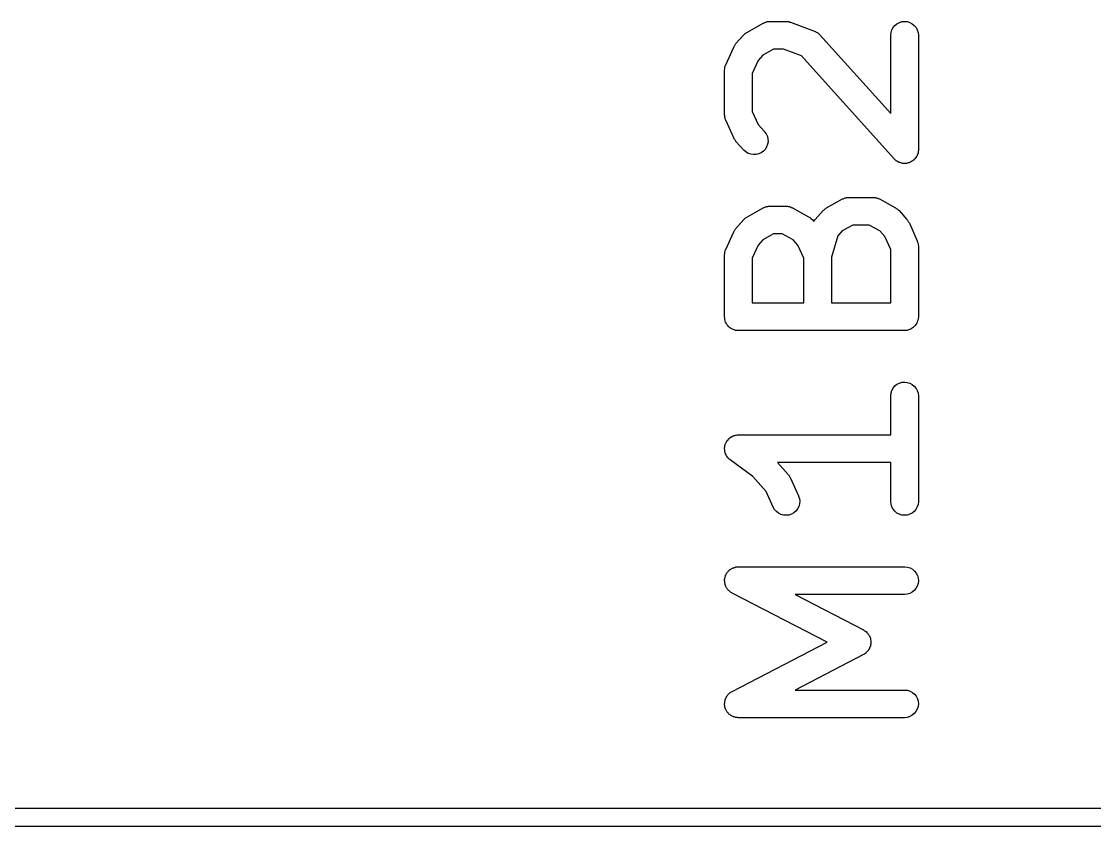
# Model space of a CAD drawing. Extents: x 195.1 to 235.6, y -143.1 to -103.
# Drawn here: x 199.72 to 205.54, y -143.05 to -138.69 of the extents above; entities that cross this region are included whole.
import ezdxf

# ---------------------------------------------------------------- set-up
doc = ezdxf.new("R2010")
doc.units = 0
doc.layers.add('BLACK', color=7, linetype='CONTINUOUS')

msp = doc.modelspace()

# ---------------------------------------------------------------- linework, layer by layer
at = {"layer": 'BLACK', "linetype": 'CONTINUOUS'}
for p, q in [((203.656, -138.749), (203.742, -138.701)), ((203.742, -138.701), (203.743, -138.701)), ((203.743, -138.701), (203.747, -138.699)), ((203.747, -138.699), (203.75, -138.697)), ((203.75, -138.697), (203.753, -138.696)), ((203.753, -138.696), (203.757, -138.695)), ((203.757, -138.695), (203.76, -138.694)), ((203.76, -138.694), (203.764, -138.693)), ((203.764, -138.693), (203.767, -138.693)), ((203.767, -138.693), (203.771, -138.692)), ((203.771, -138.692), (203.775, -138.692)), ((203.775, -138.692), (203.779, -138.692)), ((203.779, -138.692), (203.864, -138.692)), ((203.864, -138.692), (203.865, -138.692)), ((203.865, -138.692), (203.871, -138.692)), ((203.871, -138.692), (203.876, -138.693)), ((203.876, -138.693), (203.878, -138.693)), ((203.878, -138.693), (203.88, -138.693)), ((203.88, -138.693), (203.885, -138.695)), ((203.885, -138.695), (203.89, -138.696)), ((203.89, -138.696), (204.019, -138.744)), ((204.438, -138.737), (204.445, -138.724)), ((204.445, -138.724), (204.455, -138.713)), ((204.455, -138.713), (204.466, -138.704)), ((204.466, -138.704), (204.479, -138.697)), ((204.479, -138.697), (204.493, -138.693)), ((204.493, -138.693), (204.508, -138.692)), ((204.508, -138.692), (204.522, -138.693)), ((204.522, -138.693), (204.536, -138.698)), ((204.536, -138.698), (204.549, -138.704)), ((204.549, -138.704), (204.56, -138.714)), ((204.56, -138.714), (204.57, -138.725)), ((204.57, -138.725), (204.576, -138.738)), ((203.594, -138.812), (203.637, -138.764)), ((203.637, -138.764), (203.638, -138.763)), ((203.638, -138.763), (203.641, -138.76)), ((203.641, -138.76), (203.644, -138.757)), ((203.644, -138.757), (203.647, -138.755)), ((203.647, -138.755), (203.649, -138.754)), ((203.649, -138.754), (203.653, -138.751)), ((203.653, -138.751), (203.656, -138.749)), ((204.019, -138.744), (204.02, -138.744)), ((204.02, -138.744), (204.023, -138.746)), ((204.023, -138.746), (204.025, -138.747)), ((204.025, -138.747), (204.029, -138.749)), ((204.029, -138.749), (204.033, -138.751)), ((204.033, -138.751), (204.035, -138.753)), ((204.035, -138.753), (204.038, -138.754)), ((204.038, -138.754), (204.041, -138.757)), ((204.041, -138.757), (204.045, -138.76)), ((204.045, -138.76), (204.046, -138.762)), ((204.046, -138.762), (204.049, -138.764)), ((204.049, -138.764), (204.432, -139.19)), ((204.432, -138.766), (204.434, -138.751)), ((204.432, -138.767), (204.432, -138.766)), ((204.432, -139.19), (204.432, -138.767)), ((204.434, -138.751), (204.438, -138.737)), ((204.576, -138.738), (204.581, -138.752)), ((204.581, -138.752), (204.582, -138.767)), ((204.582, -138.767), (204.582, -139.386)), ((203.539, -138.926), (203.582, -138.831)), ((203.582, -138.83), (203.584, -138.827)), ((203.582, -138.831), (203.582, -138.83)), ((203.584, -138.827), (203.586, -138.824)), ((203.586, -138.824), (203.588, -138.821)), ((203.588, -138.821), (203.589, -138.818)), ((203.589, -138.818), (203.592, -138.815)), ((203.592, -138.815), (203.594, -138.812)), ((203.798, -138.842), (203.74, -138.874)), ((203.851, -138.842), (203.798, -138.842)), ((203.949, -138.878), (203.851, -138.842)), ((203.714, -138.903), (203.682, -138.973)), ((203.74, -138.874), (203.714, -138.903)), ((204.451, -139.436), (203.949, -138.878)), ((203.532, -138.955), (203.533, -138.948)), ((203.532, -138.956), (203.532, -138.955)), ((203.532, -138.955), (203.532, -138.955)), ((203.532, -138.957), (203.532, -138.956)), ((203.532, -139.195), (203.532, -138.957)), ((203.533, -138.948), (203.534, -138.942)), ((203.534, -138.94), (203.536, -138.934)), ((203.534, -138.941), (203.534, -138.94)), ((203.534, -138.942), (203.534, -138.941)), ((203.536, -138.934), (203.538, -138.928)), ((203.538, -138.928), (203.539, -138.927)), ((203.539, -138.927), (203.539, -138.926)), ((203.682, -138.973), (203.682, -139.179)), ((203.532, -139.196), (203.532, -139.195)), ((203.532, -139.197), (203.532, -139.196)), ((203.533, -139.203), (203.532, -139.197)), ((203.682, -139.179), (203.714, -139.249)), ((203.534, -139.21), (203.533, -139.203)), ((203.534, -139.211), (203.534, -139.21)), ((203.534, -139.21), (203.534, -139.21)), ((203.536, -139.217), (203.534, -139.211)), ((203.538, -139.224), (203.536, -139.217)), ((203.538, -139.225), (203.538, -139.224)), ((203.538, -139.224), (203.538, -139.224)), ((203.539, -139.226), (203.538, -139.225)), ((203.582, -139.321), (203.539, -139.226)), ((203.714, -139.249), (203.749, -139.288)), ((203.749, -139.288), (203.749, -139.289)), ((203.749, -139.289), (203.758, -139.301)), ((203.758, -139.301), (203.764, -139.314)), ((203.764, -139.314), (203.767, -139.328)), ((203.583, -139.325), (203.582, -139.321)), ((203.585, -139.328), (203.583, -139.325)), ((203.587, -139.331), (203.585, -139.328)), ((203.589, -139.334), (203.587, -139.331)), ((203.591, -139.337), (203.589, -139.334)), ((203.594, -139.34), (203.591, -139.337)), ((203.594, -139.341), (203.594, -139.34)), ((203.637, -139.388), (203.594, -139.341)), ((203.76, -139.371), (203.753, -139.383)), ((203.765, -139.357), (203.76, -139.371)), ((203.768, -139.343), (203.765, -139.357)), ((203.767, -139.328), (203.768, -139.343)), ((203.648, -139.398), (203.637, -139.388)), ((203.66, -139.406), (203.648, -139.398)), ((203.674, -139.411), (203.66, -139.406)), ((203.689, -139.413), (203.674, -139.411)), ((203.703, -139.412), (203.689, -139.413)), ((203.718, -139.409), (203.703, -139.412)), ((203.731, -139.403), (203.718, -139.409)), ((203.743, -139.394), (203.731, -139.403)), ((203.753, -139.383), (203.743, -139.394)), ((204.567, -139.431), (204.563, -139.435)), ((204.568, -139.43), (204.567, -139.431)), ((204.569, -139.428), (204.568, -139.43)), ((204.572, -139.423), (204.569, -139.428)), ((204.575, -139.419), (204.572, -139.423)), ((204.576, -139.415), (204.575, -139.417)), ((204.575, -139.417), (204.575, -139.419)), ((204.578, -139.41), (204.576, -139.415)), ((204.58, -139.405), (204.578, -139.41)), ((204.581, -139.401), (204.58, -139.403)), ((204.58, -139.403), (204.58, -139.405)), ((204.582, -139.39), (204.581, -139.396)), ((204.581, -139.396), (204.581, -139.401)), ((204.582, -139.386), (204.582, -139.387)), ((204.582, -139.387), (204.582, -139.389)), ((204.582, -139.389), (204.582, -139.39)), ((204.453, -139.437), (204.451, -139.436)), ((204.454, -139.439), (204.453, -139.437)), ((204.458, -139.442), (204.454, -139.439)), ((204.462, -139.446), (204.458, -139.442)), ((204.464, -139.447), (204.462, -139.446)), ((204.465, -139.448), (204.464, -139.447)), ((204.47, -139.451), (204.465, -139.448)), ((204.475, -139.453), (204.47, -139.451)), ((204.476, -139.454), (204.475, -139.453)), ((204.478, -139.455), (204.476, -139.454)), ((204.483, -139.456), (204.478, -139.455)), ((204.488, -139.458), (204.483, -139.456)), ((204.49, -139.459), (204.488, -139.458)), ((204.492, -139.459), (204.49, -139.459)), ((204.498, -139.46), (204.492, -139.459)), ((204.503, -139.461), (204.498, -139.46)), ((204.505, -139.461), (204.503, -139.461)), ((204.507, -139.461), (204.505, -139.461)), ((204.512, -139.46), (204.507, -139.461)), ((204.518, -139.46), (204.512, -139.46)), ((204.519, -139.46), (204.518, -139.46)), ((204.521, -139.459), (204.519, -139.46)), ((204.526, -139.458), (204.521, -139.459)), ((204.532, -139.457), (204.526, -139.458)), ((204.533, -139.456), (204.532, -139.457)), ((204.535, -139.455), (204.533, -139.456)), ((204.54, -139.453), (204.535, -139.455)), ((204.545, -139.45), (204.54, -139.453)), ((204.547, -139.449), (204.545, -139.45)), ((204.548, -139.448), (204.547, -139.449)), ((204.552, -139.445), (204.548, -139.448)), ((204.557, -139.442), (204.552, -139.445)), ((204.558, -139.44), (204.557, -139.442)), ((204.56, -139.439), (204.558, -139.44)), ((204.563, -139.435), (204.56, -139.439)), ((204.085, -139.701), (204.171, -139.653)), ((204.171, -139.653), (204.172, -139.653)), ((204.172, -139.653), (204.175, -139.652)), ((204.175, -139.652), (204.179, -139.65)), ((204.179, -139.65), (204.182, -139.649)), ((204.182, -139.649), (204.185, -139.647)), ((204.185, -139.647), (204.189, -139.647)), ((204.189, -139.647), (204.193, -139.645)), ((204.193, -139.645), (204.196, -139.645)), ((204.196, -139.645), (204.199, -139.644)), ((204.199, -139.644), (204.203, -139.644)), ((204.203, -139.644), (204.207, -139.644)), ((204.207, -139.644), (204.336, -139.644)), ((204.336, -139.644), (204.337, -139.644)), ((204.337, -139.644), (204.341, -139.644)), ((204.341, -139.644), (204.344, -139.645)), ((204.344, -139.645), (204.348, -139.645)), ((204.348, -139.645), (204.351, -139.646)), ((204.351, -139.646), (204.355, -139.647)), ((204.355, -139.647), (204.359, -139.648)), ((204.359, -139.648), (204.362, -139.649)), ((204.362, -139.649), (204.365, -139.65)), ((204.365, -139.65), (204.369, -139.652)), ((204.369, -139.652), (204.372, -139.653)), ((204.372, -139.653), (204.458, -139.701)), ((203.656, -139.749), (203.742, -139.701)), ((203.742, -139.701), (203.743, -139.701)), ((203.743, -139.701), (203.747, -139.699)), ((203.747, -139.699), (203.75, -139.697)), ((203.75, -139.697), (203.753, -139.696)), ((203.753, -139.696), (203.757, -139.695)), ((203.757, -139.695), (203.76, -139.694)), ((203.76, -139.694), (203.764, -139.693)), ((203.764, -139.693), (203.767, -139.693)), ((203.767, -139.693), (203.771, -139.692)), ((203.771, -139.692), (203.775, -139.692)), ((203.775, -139.692), (203.779, -139.692)), ((203.779, -139.692), (203.864, -139.692)), ((203.864, -139.692), (203.865, -139.692)), ((203.865, -139.692), (203.869, -139.692)), ((203.869, -139.692), (203.873, -139.692)), ((203.873, -139.692), (203.876, -139.693)), ((203.876, -139.693), (203.88, -139.693)), ((203.88, -139.693), (203.884, -139.694)), ((203.884, -139.694), (203.887, -139.695)), ((203.887, -139.695), (203.89, -139.697)), ((203.89, -139.697), (203.894, -139.698)), ((203.894, -139.698), (203.897, -139.7)), ((203.897, -139.7), (203.901, -139.701)), ((203.901, -139.701), (203.986, -139.749)), ((204.023, -139.764), (204.066, -139.716)), ((204.066, -139.716), (204.07, -139.713)), ((204.066, -139.716), (204.066, -139.716)), ((204.07, -139.713), (204.073, -139.709)), ((204.073, -139.709), (204.075, -139.708)), ((204.075, -139.708), (204.077, -139.706)), ((204.077, -139.706), (204.081, -139.704)), ((204.081, -139.704), (204.085, -139.701)), ((204.458, -139.701), (204.459, -139.702)), ((204.459, -139.702), (204.462, -139.704)), ((204.462, -139.704), (204.466, -139.707)), ((204.466, -139.707), (204.468, -139.708)), ((204.468, -139.708), (204.471, -139.71)), ((204.471, -139.71), (204.474, -139.713)), ((204.474, -139.713), (204.477, -139.716)), ((204.477, -139.716), (204.52, -139.764)), ((203.594, -139.812), (203.637, -139.764)), ((203.637, -139.764), (203.638, -139.763)), ((203.638, -139.763), (203.641, -139.76)), ((203.641, -139.76), (203.644, -139.757)), ((203.644, -139.757), (203.647, -139.755)), ((203.647, -139.755), (203.649, -139.754)), ((203.649, -139.754), (203.653, -139.751)), ((203.653, -139.751), (203.656, -139.749)), ((203.986, -139.749), (203.987, -139.749)), ((203.987, -139.749), (203.991, -139.752)), ((203.991, -139.752), (203.995, -139.754)), ((203.995, -139.754), (203.997, -139.756)), ((203.997, -139.756), (203.999, -139.758)), ((203.999, -139.758), (204.002, -139.761)), ((204.002, -139.761), (204.006, -139.764)), ((204.006, -139.764), (204.015, -139.775)), ((204.015, -139.775), (204.018, -139.771)), ((204.018, -139.771), (204.021, -139.766)), ((204.021, -139.766), (204.022, -139.765)), ((204.022, -139.765), (204.023, -139.764)), ((204.52, -139.764), (204.521, -139.765)), ((204.521, -139.765), (204.523, -139.768)), ((204.523, -139.768), (204.525, -139.771)), ((204.525, -139.771), (204.527, -139.774)), ((204.527, -139.774), (204.529, -139.777)), ((204.529, -139.777), (204.531, -139.78)), ((203.539, -139.926), (203.582, -139.831)), ((203.582, -139.83), (203.584, -139.827)), ((203.582, -139.831), (203.582, -139.83)), ((203.584, -139.827), (203.586, -139.824)), ((203.586, -139.824), (203.588, -139.821)), ((203.588, -139.821), (203.589, -139.818)), ((203.589, -139.818), (203.592, -139.815)), ((203.592, -139.815), (203.594, -139.812)), ((204.169, -139.826), (204.146, -139.852)), ((204.227, -139.794), (204.169, -139.826)), ((204.316, -139.794), (204.227, -139.794)), ((204.374, -139.826), (204.316, -139.794)), ((204.401, -139.856), (204.374, -139.826)), ((204.531, -139.78), (204.533, -139.784)), ((204.533, -139.784), (204.576, -139.879)), ((203.74, -139.874), (203.714, -139.903)), ((203.798, -139.842), (203.74, -139.874)), ((203.845, -139.842), (203.798, -139.842)), ((203.903, -139.874), (203.845, -139.842)), ((203.929, -139.903), (203.903, -139.874)), ((204.146, -139.852), (204.111, -139.968)), ((204.432, -139.926), (204.401, -139.856)), ((204.576, -139.879), (204.576, -139.88)), ((204.576, -139.88), (204.576, -139.88)), ((204.576, -139.88), (204.576, -139.881)), ((204.576, -139.881), (204.578, -139.887)), ((204.578, -139.887), (204.58, -139.894)), ((204.58, -139.894), (204.581, -139.894)), ((204.581, -139.894), (204.581, -139.895)), ((204.581, -139.895), (204.581, -139.902)), ((203.532, -139.955), (203.533, -139.948)), ((203.533, -139.948), (203.534, -139.942)), ((203.534, -139.94), (203.536, -139.934)), ((203.534, -139.941), (203.534, -139.94)), ((203.534, -139.942), (203.534, -139.941)), ((203.536, -139.934), (203.538, -139.928)), ((203.538, -139.928), (203.539, -139.927)), ((203.539, -139.927), (203.539, -139.926)), ((203.714, -139.903), (203.682, -139.973)), ((203.961, -139.973), (203.929, -139.903)), ((204.432, -140.215), (204.432, -139.926)), ((204.581, -139.902), (204.582, -139.908)), ((204.582, -139.908), (204.582, -139.909)), ((204.582, -139.909), (204.582, -139.91)), ((204.582, -139.91), (204.582, -140.29)), ((203.532, -139.956), (203.532, -139.955)), ((203.532, -139.955), (203.532, -139.955)), ((203.532, -139.957), (203.532, -139.956)), ((203.532, -140.29), (203.532, -139.957)), ((203.682, -139.973), (203.682, -140.215)), ((203.961, -140.215), (203.961, -139.973)), ((204.111, -139.968), (204.111, -140.215)), ((203.682, -140.215), (203.961, -140.215)), ((204.111, -140.215), (204.432, -140.215)), ((203.533, -140.298), (203.532, -140.29)), ((203.533, -140.305), (203.533, -140.298)), ((204.582, -140.292), (204.581, -140.299)), ((204.581, -140.299), (204.581, -140.306)), ((204.582, -140.29), (204.582, -140.291)), ((204.582, -140.291), (204.582, -140.291)), ((204.582, -140.291), (204.582, -140.291)), ((204.582, -140.291), (204.582, -140.292)), ((203.534, -140.305), (203.533, -140.305)), ((203.536, -140.312), (203.534, -140.305)), ((203.534, -140.305), (203.534, -140.305)), ((203.538, -140.319), (203.536, -140.312)), ((203.541, -140.325), (203.538, -140.319)), ((203.538, -140.319), (203.538, -140.319)), ((203.538, -140.319), (203.538, -140.319)), ((203.544, -140.332), (203.541, -140.325)), ((203.545, -140.332), (203.544, -140.332)), ((203.549, -140.337), (203.545, -140.332)), ((203.545, -140.332), (203.545, -140.332)), ((203.554, -140.343), (203.549, -140.337)), ((203.559, -140.348), (203.554, -140.343)), ((203.554, -140.343), (203.554, -140.343)), ((203.554, -140.343), (203.554, -140.343)), ((203.565, -140.352), (203.559, -140.348)), ((203.565, -140.353), (203.565, -140.352)), ((203.565, -140.352), (203.565, -140.352)), ((203.571, -140.356), (203.565, -140.353)), ((203.578, -140.359), (203.571, -140.356)), ((203.578, -140.36), (203.578, -140.359)), ((203.578, -140.359), (203.578, -140.359)), ((203.585, -140.362), (203.578, -140.36)), ((204.535, -140.36), (204.528, -140.362)), ((204.536, -140.36), (204.535, -140.36)), ((204.535, -140.36), (204.535, -140.36)), ((204.542, -140.356), (204.536, -140.36)), ((204.548, -140.353), (204.542, -140.356)), ((204.549, -140.353), (204.548, -140.353)), ((204.548, -140.353), (204.548, -140.353)), ((204.554, -140.348), (204.549, -140.353)), ((204.56, -140.344), (204.554, -140.348)), ((204.564, -140.338), (204.56, -140.344)), ((204.56, -140.344), (204.56, -140.344)), ((204.56, -140.344), (204.56, -140.344)), ((204.569, -140.333), (204.564, -140.338)), ((204.573, -140.326), (204.569, -140.332)), ((204.569, -140.332), (204.569, -140.333)), ((204.569, -140.333), (204.569, -140.333)), ((204.576, -140.32), (204.573, -140.326)), ((204.578, -140.313), (204.576, -140.32)), ((204.576, -140.32), (204.576, -140.32)), ((204.576, -140.32), (204.576, -140.32)), ((204.581, -140.306), (204.578, -140.313)), ((204.581, -140.306), (204.581, -140.306)), ((204.581, -140.306), (204.581, -140.306)), ((203.592, -140.364), (203.585, -140.362)), ((203.599, -140.365), (203.592, -140.364)), ((203.592, -140.364), (203.592, -140.364)), ((203.592, -140.364), (203.592, -140.364)), ((203.606, -140.365), (203.599, -140.365)), ((203.607, -140.365), (203.606, -140.365)), ((204.507, -140.365), (203.607, -140.365)), ((203.607, -140.365), (203.607, -140.365)), ((203.607, -140.365), (203.607, -140.365)), ((203.607, -140.365), (203.607, -140.365)), ((204.514, -140.365), (204.507, -140.365)), ((204.521, -140.364), (204.514, -140.365)), ((204.522, -140.364), (204.521, -140.364)), ((204.521, -140.364), (204.521, -140.364)), ((204.528, -140.362), (204.522, -140.364)), ((204.466, -140.656), (204.479, -140.65)), ((204.479, -140.65), (204.493, -140.645)), ((204.493, -140.645), (204.508, -140.644)), ((204.508, -140.644), (204.522, -140.646)), ((204.522, -140.646), (204.536, -140.65)), ((204.536, -140.65), (204.549, -140.657)), ((204.432, -140.718), (204.434, -140.703)), ((204.434, -140.703), (204.438, -140.69)), ((204.438, -140.69), (204.445, -140.677)), ((204.445, -140.677), (204.455, -140.665)), ((204.455, -140.665), (204.466, -140.656)), ((204.549, -140.657), (204.56, -140.666)), ((204.56, -140.666), (204.57, -140.678)), ((204.57, -140.678), (204.576, -140.69)), ((204.576, -140.69), (204.581, -140.704)), ((204.581, -140.704), (204.582, -140.719)), ((204.432, -140.719), (204.432, -140.718)), ((204.432, -140.93), (204.432, -140.719)), ((204.582, -140.719), (204.582, -141.29)), ((203.561, -140.946), (203.566, -140.942)), ((203.566, -140.942), (203.567, -140.941)), ((203.567, -140.941), (203.569, -140.94)), ((203.569, -140.94), (203.574, -140.938)), ((203.574, -140.938), (203.579, -140.935)), ((203.579, -140.935), (203.58, -140.935)), ((203.58, -140.935), (203.582, -140.934)), ((203.582, -140.934), (203.587, -140.933)), ((203.587, -140.933), (203.593, -140.931)), ((203.593, -140.931), (203.594, -140.931)), ((203.594, -140.931), (203.596, -140.931)), ((203.596, -140.931), (203.602, -140.93)), ((203.602, -140.93), (203.607, -140.93)), ((203.607, -140.93), (204.432, -140.93)), ((203.532, -141), (203.533, -140.995)), ((203.532, -141.002), (203.532, -141)), ((203.533, -140.995), (203.534, -140.99)), ((203.534, -140.988), (203.535, -140.986)), ((203.534, -140.99), (203.534, -140.988)), ((203.535, -140.986), (203.536, -140.981)), ((203.536, -140.981), (203.538, -140.976)), ((203.538, -140.976), (203.539, -140.974)), ((203.539, -140.974), (203.54, -140.972)), ((203.54, -140.972), (203.542, -140.968)), ((203.542, -140.968), (203.545, -140.963)), ((203.545, -140.963), (203.546, -140.961)), ((203.546, -140.961), (203.547, -140.96)), ((203.547, -140.96), (203.551, -140.956)), ((203.551, -140.956), (203.554, -140.952)), ((203.554, -140.952), (203.556, -140.95)), ((203.556, -140.95), (203.557, -140.949)), ((203.557, -140.949), (203.561, -140.946)), ((203.532, -141.004), (203.532, -141.002)), ((203.533, -141.01), (203.532, -141.004)), ((203.533, -141.015), (203.533, -141.01)), ((203.533, -141.017), (203.533, -141.015)), ((203.533, -141.019), (203.533, -141.017)), ((203.535, -141.024), (203.533, -141.019)), ((203.536, -141.029), (203.535, -141.024)), ((203.537, -141.031), (203.536, -141.029)), ((203.538, -141.033), (203.537, -141.031)), ((203.54, -141.038), (203.538, -141.033)), ((203.542, -141.043), (203.54, -141.038)), ((203.543, -141.044), (203.542, -141.043)), ((203.544, -141.046), (203.543, -141.044)), ((203.548, -141.05), (203.544, -141.046)), ((203.551, -141.054), (203.548, -141.05)), ((203.552, -141.056), (203.551, -141.054)), ((203.554, -141.057), (203.552, -141.056)), ((203.558, -141.061), (203.554, -141.057)), ((203.562, -141.064), (203.558, -141.061)), ((203.562, -141.065), (203.562, -141.064)), ((203.685, -141.156), (203.562, -141.065)), ((204.432, -141.08), (203.818, -141.08)), ((203.818, -141.08), (203.877, -141.145)), ((204.432, -141.29), (204.432, -141.08)), ((203.758, -141.237), (203.685, -141.156)), ((203.877, -141.145), (203.878, -141.146)), ((203.878, -141.146), (203.88, -141.149)), ((203.88, -141.149), (203.883, -141.152)), ((203.883, -141.152), (203.884, -141.155)), ((203.884, -141.155), (203.886, -141.158)), ((203.886, -141.158), (203.888, -141.161)), ((203.888, -141.161), (203.89, -141.164)), ((203.89, -141.164), (203.933, -141.26)), ((203.796, -141.321), (203.758, -141.237)), ((203.933, -141.26), (203.933, -141.261)), ((203.933, -141.261), (203.938, -141.275)), ((203.938, -141.275), (203.939, -141.289)), ((203.939, -141.289), (203.938, -141.304)), ((204.434, -141.305), (204.432, -141.29)), ((204.582, -141.29), (204.582, -141.292)), ((203.803, -141.334), (203.796, -141.321)), ((203.813, -141.345), (203.803, -141.334)), ((203.824, -141.354), (203.813, -141.345)), ((203.918, -141.342), (203.907, -141.352)), ((203.927, -141.331), (203.918, -141.342)), ((203.934, -141.318), (203.927, -141.331)), ((203.938, -141.304), (203.934, -141.318)), ((204.438, -141.319), (204.434, -141.305)), ((204.445, -141.332), (204.438, -141.319)), ((204.454, -141.343), (204.445, -141.332)), ((204.465, -141.353), (204.454, -141.343)), ((204.56, -141.344), (204.548, -141.353)), ((204.569, -141.333), (204.56, -141.344)), ((204.576, -141.32), (204.569, -141.333)), ((204.581, -141.306), (204.576, -141.32)), ((204.582, -141.292), (204.581, -141.306)), ((203.837, -141.361), (203.824, -141.354)), ((203.852, -141.364), (203.837, -141.361)), ((203.866, -141.365), (203.852, -141.364)), ((203.881, -141.364), (203.866, -141.365)), ((203.895, -141.359), (203.881, -141.364)), ((203.907, -141.352), (203.895, -141.359)), ((204.478, -141.36), (204.465, -141.353)), ((204.492, -141.364), (204.478, -141.36)), ((204.507, -141.365), (204.492, -141.364)), ((204.521, -141.364), (204.507, -141.365)), ((204.535, -141.36), (204.521, -141.364)), ((204.548, -141.353), (204.535, -141.36)), ((203.535, -141.698), (203.537, -141.694)), ((203.537, -141.694), (203.538, -141.69)), ((203.538, -141.69), (203.54, -141.687)), ((203.54, -141.687), (203.541, -141.684)), ((203.541, -141.684), (203.543, -141.681)), ((203.543, -141.681), (203.545, -141.677)), ((203.545, -141.677), (203.547, -141.675)), ((203.547, -141.675), (203.549, -141.672)), ((203.549, -141.672), (203.552, -141.669)), ((203.552, -141.669), (203.554, -141.666)), ((203.554, -141.666), (203.557, -141.664)), ((203.557, -141.664), (203.559, -141.661)), ((203.559, -141.661), (203.562, -141.659)), ((203.562, -141.659), (203.566, -141.657)), ((203.566, -141.657), (203.569, -141.655)), ((203.569, -141.655), (203.571, -141.653)), ((203.571, -141.653), (203.575, -141.652)), ((203.575, -141.652), (203.579, -141.65)), ((203.579, -141.65), (203.582, -141.649)), ((203.582, -141.649), (203.585, -141.647)), ((203.585, -141.647), (203.589, -141.647)), ((203.589, -141.647), (203.593, -141.645)), ((203.593, -141.645), (203.596, -141.645)), ((203.596, -141.645), (203.599, -141.644)), ((203.599, -141.644), (203.603, -141.644)), ((203.603, -141.644), (203.607, -141.644)), ((203.607, -141.644), (204.507, -141.644)), ((204.507, -141.644), (204.508, -141.644)), ((204.508, -141.644), (204.523, -141.646)), ((204.523, -141.646), (204.537, -141.65)), ((204.537, -141.65), (204.55, -141.657)), ((204.55, -141.657), (204.561, -141.667)), ((204.561, -141.667), (204.57, -141.678)), ((204.57, -141.678), (204.577, -141.691)), ((204.577, -141.691), (204.581, -141.705)), ((203.532, -141.712), (203.533, -141.708)), ((203.532, -141.715), (203.532, -141.712)), ((203.532, -141.719), (203.532, -141.715)), ((203.533, -141.723), (203.532, -141.719)), ((203.533, -141.708), (203.534, -141.704)), ((203.533, -141.727), (203.533, -141.723)), ((203.533, -141.73), (203.533, -141.727)), ((203.533, -141.733), (203.533, -141.73)), ((203.535, -141.737), (203.533, -141.733)), ((203.534, -141.704), (203.535, -141.701)), ((203.535, -141.701), (203.535, -141.698)), ((203.535, -141.741), (203.535, -141.737)), ((203.537, -141.744), (203.535, -141.741)), ((203.538, -141.747), (203.537, -141.744)), ((203.539, -141.751), (203.538, -141.747)), ((203.541, -141.754), (203.539, -141.751)), ((203.543, -141.757), (203.541, -141.754)), ((204.576, -141.748), (204.569, -141.761)), ((204.581, -141.734), (204.576, -141.748)), ((204.581, -141.705), (204.582, -141.72)), ((204.582, -141.72), (204.581, -141.734)), ((203.544, -141.76), (203.543, -141.757)), ((203.547, -141.763), (203.544, -141.76)), ((203.549, -141.767), (203.547, -141.763)), ((203.552, -141.769), (203.549, -141.767)), ((203.554, -141.772), (203.552, -141.769)), ((203.557, -141.774), (203.554, -141.772)), ((203.56, -141.777), (203.557, -141.774)), ((203.562, -141.779), (203.56, -141.777)), ((203.565, -141.781), (203.562, -141.779)), ((203.568, -141.783), (203.565, -141.781)), ((203.572, -141.785), (203.568, -141.783)), ((203.573, -141.786), (203.572, -141.785)), ((204.087, -142.052), (203.573, -141.786)), ((204.507, -141.794), (203.915, -141.794)), ((203.915, -141.794), (204.285, -141.986)), ((204.522, -141.793), (204.507, -141.794)), ((204.536, -141.788), (204.522, -141.793)), ((204.549, -141.782), (204.536, -141.788)), ((204.56, -141.772), (204.549, -141.782)), ((204.569, -141.761), (204.56, -141.772)), ((204.285, -141.986), (204.285, -141.986)), ((204.285, -141.986), (204.286, -141.987)), ((204.286, -141.987), (204.287, -141.987)), ((204.287, -141.987), (204.292, -141.991)), ((204.292, -141.991), (204.298, -141.994)), ((204.298, -141.994), (204.298, -141.995)), ((204.298, -141.995), (204.299, -141.995)), ((204.299, -141.995), (204.303, -142)), ((204.303, -142), (204.308, -142.005)), ((204.308, -142.005), (204.308, -142.005)), ((204.308, -142.005), (204.309, -142.006)), ((204.309, -142.006), (204.312, -142.011)), ((204.312, -142.011), (204.316, -142.017)), ((204.316, -142.017), (204.316, -142.018)), ((204.316, -142.018), (204.317, -142.018)), ((204.317, -142.018), (204.319, -142.024)), ((204.319, -142.024), (204.322, -142.03)), ((204.322, -142.03), (204.322, -142.031)), ((204.322, -142.031), (204.322, -142.032)), ((204.322, -142.032), (204.323, -142.038)), ((204.323, -142.038), (204.325, -142.045)), ((204.325, -142.045), (204.325, -142.046)), ((204.325, -142.046), (204.325, -142.046)), ((204.325, -142.046), (204.325, -142.053)), ((203.573, -142.319), (204.087, -142.052)), ((204.307, -142.101), (204.303, -142.105)), ((204.308, -142.1), (204.307, -142.101)), ((204.312, -142.094), (204.308, -142.1)), ((204.308, -142.1), (204.308, -142.1)), ((204.316, -142.089), (204.312, -142.094)), ((204.319, -142.081), (204.316, -142.087)), ((204.316, -142.087), (204.316, -142.088)), ((204.316, -142.088), (204.316, -142.089)), ((204.321, -142.075), (204.319, -142.081)), ((204.322, -142.075), (204.321, -142.075)), ((204.323, -142.067), (204.322, -142.074)), ((204.322, -142.074), (204.322, -142.075)), ((204.325, -142.061), (204.323, -142.067)), ((204.325, -142.053), (204.325, -142.059)), ((204.325, -142.059), (204.325, -142.06)), ((204.325, -142.06), (204.325, -142.061)), ((204.285, -142.119), (203.915, -142.311)), ((204.286, -142.118), (204.285, -142.119)), ((204.285, -142.119), (204.285, -142.119)), ((204.291, -142.115), (204.286, -142.118)), ((204.297, -142.111), (204.291, -142.115)), ((204.298, -142.11), (204.297, -142.11)), ((204.297, -142.11), (204.297, -142.111)), ((204.303, -142.105), (204.298, -142.11)), ((203.548, -142.341), (203.55, -142.337)), ((203.55, -142.337), (203.552, -142.335)), ((203.552, -142.335), (203.554, -142.332)), ((203.554, -142.332), (203.557, -142.33)), ((203.557, -142.33), (203.56, -142.327)), ((203.56, -142.327), (203.563, -142.325)), ((203.563, -142.325), (203.566, -142.323)), ((203.566, -142.323), (203.569, -142.321)), ((203.569, -142.321), (203.573, -142.319)), ((203.915, -142.311), (204.507, -142.311)), ((204.507, -142.311), (204.508, -142.311)), ((204.508, -142.311), (204.523, -142.312)), ((204.523, -142.312), (204.537, -142.317)), ((204.537, -142.317), (204.55, -142.324)), ((204.55, -142.324), (204.561, -142.333)), ((204.561, -142.333), (204.57, -142.345)), ((203.532, -142.385), (203.533, -142.381)), ((203.532, -142.388), (203.532, -142.385)), ((203.532, -142.392), (203.532, -142.388)), ((203.533, -142.396), (203.532, -142.392)), ((203.533, -142.374), (203.534, -142.371)), ((203.533, -142.377), (203.533, -142.374)), ((203.533, -142.381), (203.533, -142.377)), ((203.534, -142.371), (203.535, -142.367)), ((203.535, -142.367), (203.536, -142.363)), ((203.536, -142.363), (203.537, -142.36)), ((203.537, -142.36), (203.538, -142.357)), ((203.538, -142.357), (203.54, -142.353)), ((203.54, -142.353), (203.542, -142.349)), ((203.542, -142.349), (203.543, -142.347)), ((203.543, -142.347), (203.545, -142.344)), ((203.545, -142.344), (203.548, -142.341)), ((204.57, -142.345), (204.577, -142.358)), ((204.577, -142.358), (204.581, -142.372)), ((204.581, -142.372), (204.582, -142.386)), ((204.582, -142.386), (204.581, -142.401)), ((203.533, -142.4), (203.533, -142.396)), ((203.534, -142.403), (203.533, -142.4)), ((203.535, -142.406), (203.534, -142.403)), ((203.536, -142.41), (203.535, -142.406)), ((203.538, -142.414), (203.536, -142.41)), ((203.539, -142.417), (203.538, -142.414)), ((203.54, -142.42), (203.539, -142.417)), ((203.543, -142.423), (203.54, -142.42)), ((203.544, -142.427), (203.543, -142.423)), ((203.546, -142.429), (203.544, -142.427)), ((203.548, -142.432), (203.546, -142.429)), ((203.551, -142.435), (203.548, -142.432)), ((203.554, -142.438), (203.551, -142.435)), ((203.556, -142.44), (203.554, -142.438)), ((203.558, -142.443), (203.556, -142.44)), ((203.562, -142.445), (203.558, -142.443)), ((203.565, -142.448), (203.562, -142.445)), ((203.568, -142.449), (203.565, -142.448)), ((203.57, -142.451), (203.568, -142.449)), ((203.574, -142.453), (203.57, -142.451)), ((203.578, -142.455), (203.574, -142.453)), ((204.549, -142.448), (204.536, -142.455)), ((204.56, -142.439), (204.549, -142.448)), ((204.569, -142.428), (204.56, -142.439)), ((204.576, -142.415), (204.569, -142.428)), ((204.581, -142.401), (204.576, -142.415)), ((203.581, -142.456), (203.578, -142.455)), ((203.584, -142.457), (203.581, -142.456)), ((203.588, -142.458), (203.584, -142.457)), ((203.592, -142.459), (203.588, -142.458)), ((203.595, -142.459), (203.592, -142.459)), ((203.598, -142.46), (203.595, -142.459)), ((203.602, -142.46), (203.598, -142.46)), ((203.606, -142.461), (203.602, -142.46)), ((203.607, -142.461), (203.606, -142.461)), ((204.507, -142.461), (203.607, -142.461)), ((204.522, -142.459), (204.507, -142.461)), ((204.536, -142.455), (204.522, -142.459)), ((195.55, -142.95), (235.45, -142.95)), ((235.498, -143.05), (195.502, -143.05))]:
    msp.add_line(p, q, dxfattribs=at)

doc.saveas('drawing.dxf')
